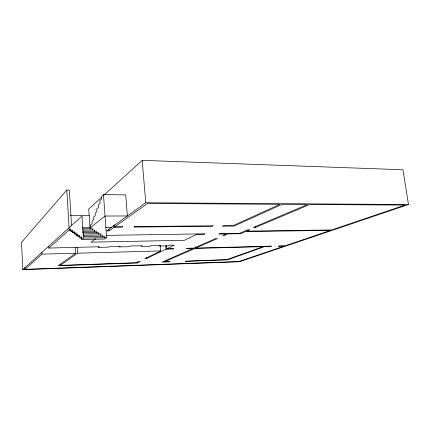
<?xml version="1.0" encoding="UTF-8"?>
<svg xmlns="http://www.w3.org/2000/svg" width="430" height="430" viewBox="0 0 430 430"><rect width="100%" height="100%" fill="white"/><g stroke="black" fill="none" stroke-linecap="round" stroke-linejoin="round"><path stroke-width="0.64" d="M71.563 225.723L69.321 190.071L66.779 190.033L21.5 242.359L22.822 269.664L239.478 261.741L408.5 204.524L402.948 169.759L142.179 160.336L104.06 195.053M82.162 227.599L90.671 227.513L105.028 216.027L127.371 215.973L125.705 194.892L103.474 194.623L101.582 196.354L101.77 198.988L99.916 200.665L100.104 203.282L98.276 204.9L98.459 207.496L96.669 209.061L96.847 211.641L95.084 213.151L95.267 215.709L93.53 217.172L93.708 219.714L92.004 221.127L92.176 223.648L90.499 225.014L90.757 228.771M101.587 197.311L88.72 209.034L89.978 227.577M22.822 269.664L81.985 216.08L83.436 238.086L81.695 239.435L81.517 236.699L79.808 238.043L79.631 235.334L77.959 236.683L77.787 234.001L76.153 235.344L75.981 232.695L74.379 234.038L74.213 231.415L72.648 232.759L72.482 230.163L70.945 231.507L70.783 228.937L69.278 230.276L66.779 190.033M24.918 267.32L25.021 269.32L42.032 254.151L75.546 253.249L75.169 247.288M48.741 246.073L48.848 248.072L69.208 229.921M75.546 253.249L58.206 265.719L137.519 262.956L140.433 261.548L138.739 261.607L136.417 262.735L60.469 265.369L60.388 264.025M95.729 238.731L90.972 242.154L184.395 240.3L197.531 233.952M408.5 204.524L145.765 202.745L106.624 230.894L109 230.867L114.041 227.282L122.125 227.201L122.889 226.674L114.783 226.755L114.633 224.75M60.469 265.369L77.594 253.189L160.637 250.953L160.164 245.605M114.783 226.755L147.528 203.476L279.871 204.304L233.167 225.605L223.638 225.702L222.589 226.191L234.14 226.072L282.139 204.32L307.611 204.481L253.356 227.486L255.307 227.465L309.783 204.492L404.942 205.088L331.81 229.942L246.626 231.125L249.851 229.765L247.916 229.792L239.639 233.302L219.886 233.608L218.918 234.044L226.196 233.925L222.616 235.5L224.525 235.468L228.12 233.899L240.515 233.7L245.573 231.571L330.579 230.362L285.192 245.783L279.349 245.933L278.382 246.266L284.214 246.116L238.827 261.537L25.021 269.32M103.474 194.623L106.597 237.693L104.657 239.026L81.695 239.435M160.637 250.953L144.776 258.672L146.501 258.613L166.05 249.163L172.924 248.986L173.672 248.637L166.781 248.814L166.485 245.498M166.781 248.814L174.327 245.165L169.404 245.138L167.958 245.847L159.277 246.051L160.686 245.337L151.193 245.557L149.828 246.277L141.121 246.481L142.443 245.756L130.537 246.03L129.371 246.702L119.191 246.944L120.314 246.266L109.919 246.508L108.967 247.105L98.384 247.357L99.292 246.75L48.848 248.072M195.709 248.072L217.446 238.564L215.57 238.602L193.935 248.115L187.244 248.287L186.47 248.637L193.145 248.465L162.158 262.096L169.49 261.843L170.129 261.569L164.4 261.762L194.914 248.422L262.983 246.664L226.906 259.602L185.292 261.289L227.62 259.817L264.579 246.621L271.481 246.132L195.709 248.072L195.58 246.745M83.479 236.667L104.463 236.328L104.576 237.946M79.808 238.043L81.818 238.01M83.436 238.086L106.597 237.693M76.153 235.344L78.126 235.317M82.974 235.285L102.367 234.99L102.512 236.989M105.936 235.366L205.067 233.834L204.132 234.275L196.618 234.393M77.959 236.683L79.953 236.65M72.648 232.759L74.643 232.732M82.549 232.608L98.309 232.399L98.448 234.355M74.379 234.038L76.395 234.011M83.092 233.925L100.319 233.678L100.459 235.661M82.453 230.045L94.412 229.905L94.546 231.824M69.278 230.276L71.24 230.249M70.945 231.507L72.923 231.48M82.931 231.308L96.341 231.141L96.476 233.076M105.726 227.362L111.617 227.303M82.641 228.808L92.525 228.701L92.611 229.964M70.461 215.387L89.209 215.349M255.157 226.132L255.307 227.465M165.76 245.863L166.05 249.163M142.179 160.336L145.765 202.745M146.393 257.296L146.501 258.613M137.412 261.623L137.519 262.956M113.891 225.282L114.041 227.282M108.855 228.873L109 230.867M77.212 247.239L77.594 253.189M41.925 252.163L42.032 254.151M134.805 226.562L134.004 227.078L212.119 226.298L213.14 225.798L134.805 226.562"/></g></svg>
